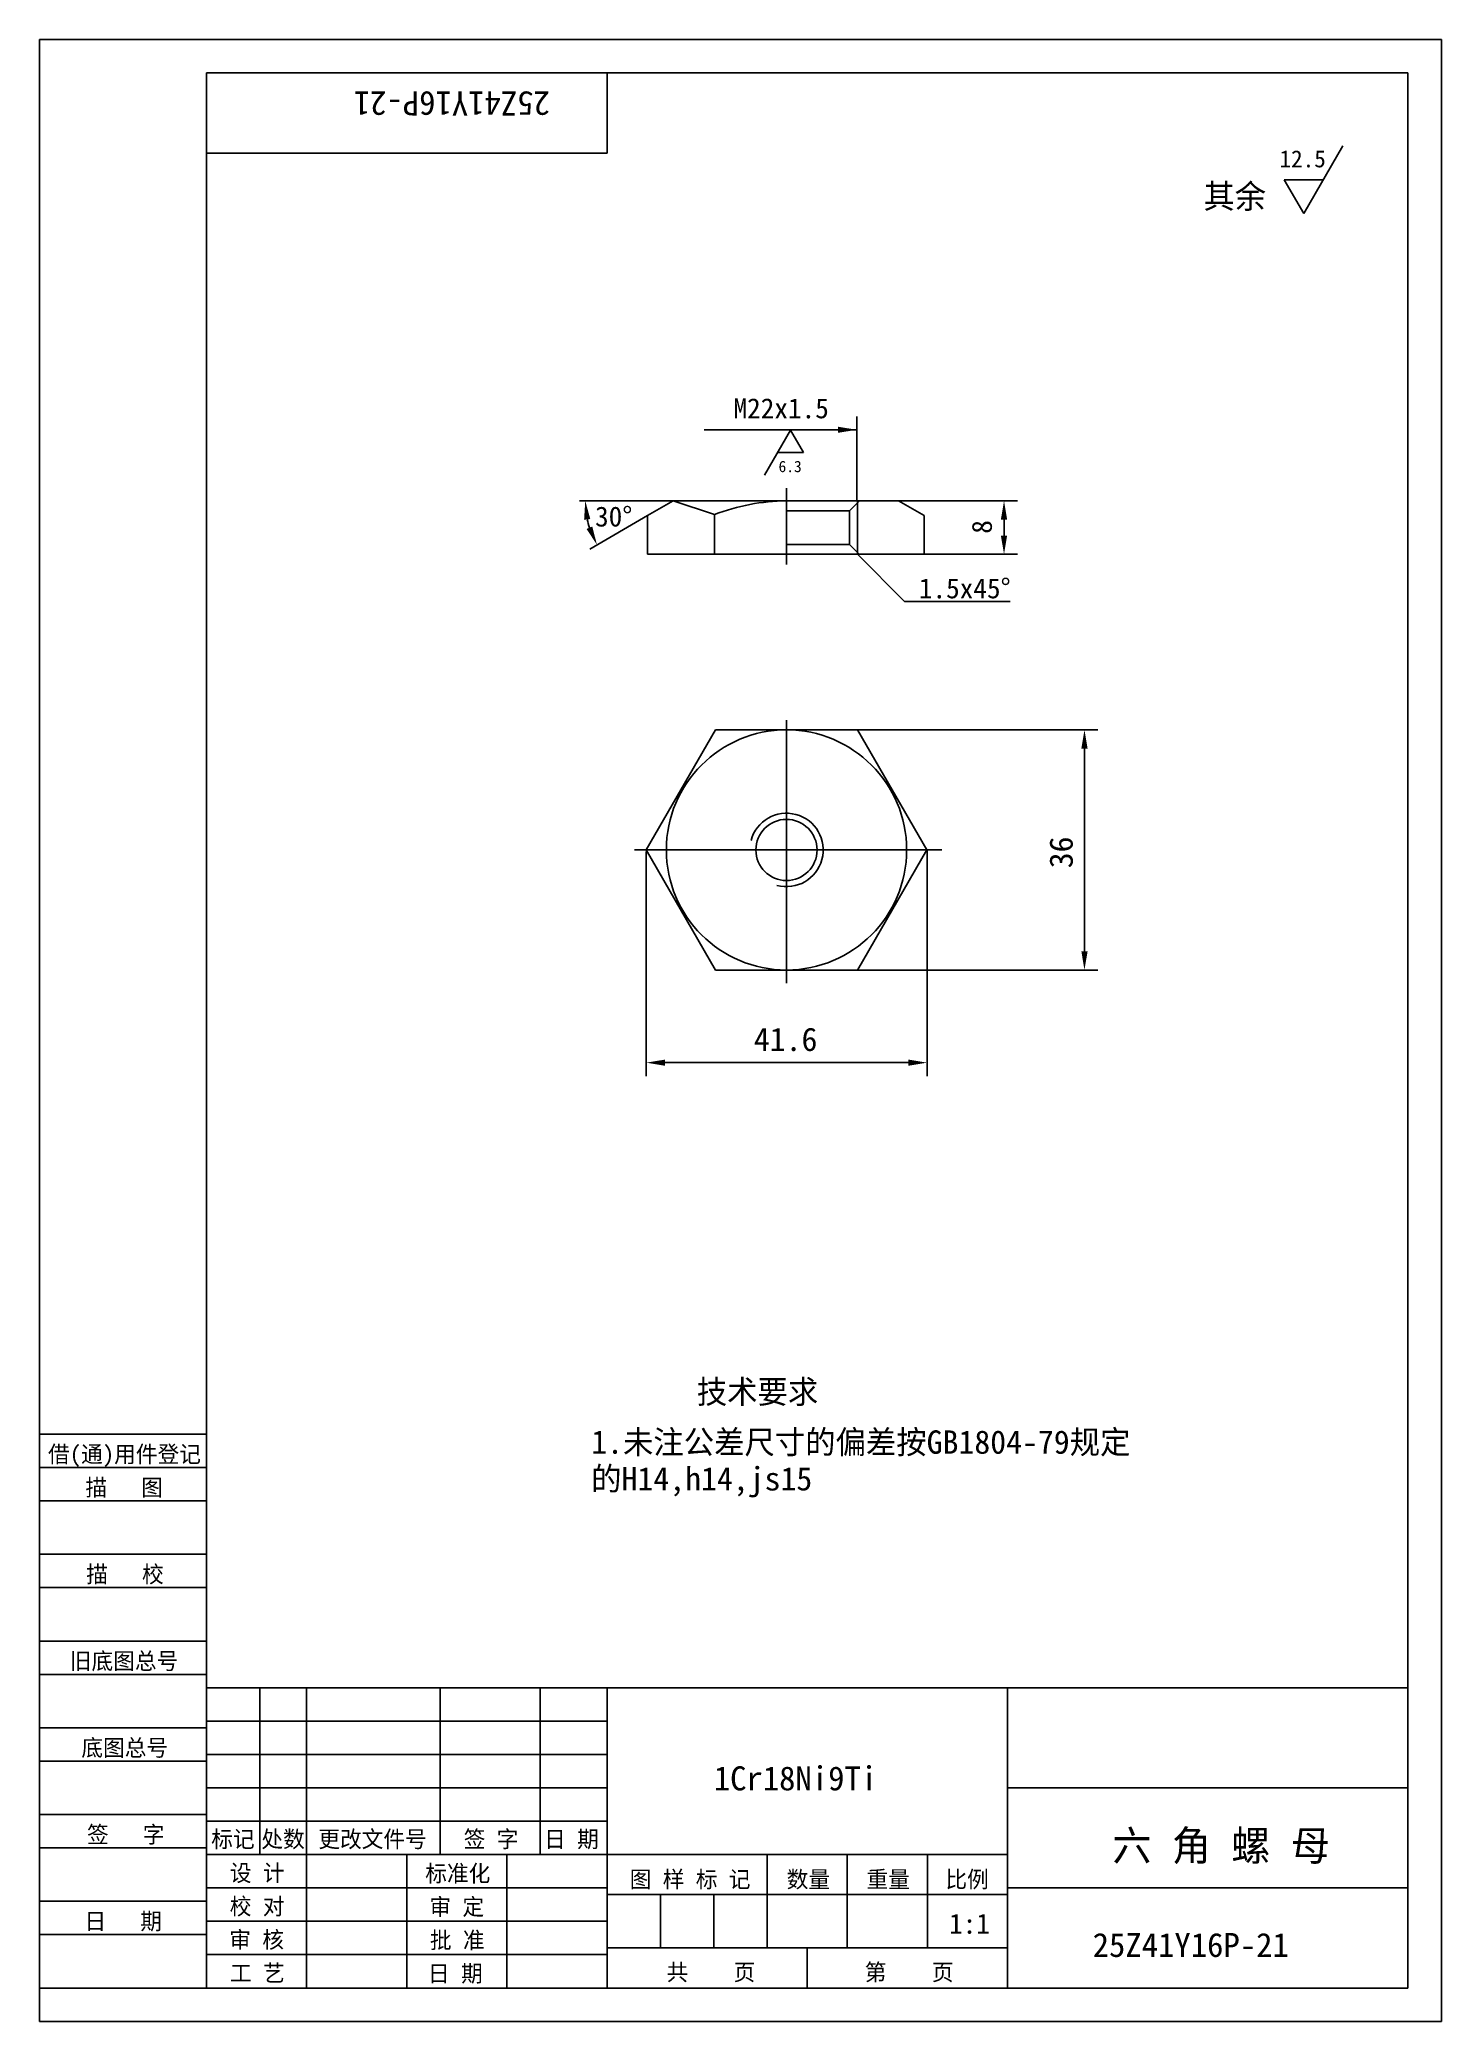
# Model space of a CAD drawing. Header units: metres. Extents: x 0 to 210, y 0 to 297.
import ezdxf

# ---------------------------------------------------------------- set-up
doc = ezdxf.new("R2010")
doc.units = ezdxf.units.M
for name, color, linetype in [('C', 6, 'Continuous'), ('D', 1, 'Continuous'), ('FL', 5, 'Continuous'), ('T', 7, 'Continuous'), ('TL', 4, 'Continuous')]:
    doc.layers.add(name, color=color, linetype=linetype)

# ---------------------------------------------------------------- blocks, each defined once
blk = doc.blocks.new('TUKUN4')
at = {"layer": 'FL'}
for p, q in [((0, 297), (0, 0)), ((210, 297), (0, 297)), ((210, 0), (210, 297)), ((0, 78), (25, 78)), ((0, 70), (25, 70)), ((0, 65), (25, 65)), ((0, 57), (25, 57)), ((0, 52), (25, 52)), ((33, 25), (33, 50)), ((40, 5), (40, 50)), ((60, 25), (60, 50)), ((75, 25), (75, 50)), ((25, 45), (85, 45)), ((0, 44), (25, 44)), ((0, 39), (25, 39)), ((25, 40), (85, 40)), ((25, 35), (85, 35)), ((0, 31), (25, 31)), ((25, 30), (85, 30)), ((0, 26), (25, 26)), ((70, 5), (70, 25)), ((0, 18), (25, 18)), ((25, 20), (85, 20)), ((25, 15), (85, 15)), ((0, 13), (25, 13)), ((25, 10), (85, 10)), ((0, 0), (210, 0))]:
    blk.add_line(p, q, dxfattribs=at)
at = {"layer": 'TL'}
for p, q in [((25, 5), (25, 292)), ((205, 292), (25, 292)), ((85, 292), (85, 280)), ((205, 5), (205, 292)), ((85, 280), (25, 280)), ((0, 88), (25, 88)), ((0, 83), (25, 83)), ((205, 50), (25, 50)), ((85, 5), (85, 50)), ((145, 5), (145, 50)), ((205, 35), (145, 35)), ((145, 25), (25, 25)), ((55, 5), (55, 25)), ((109, 11), (109, 25)), ((121, 11), (121, 25)), ((133, 11), (133, 25)), ((85, 19), (145, 19)), ((93, 11), (93, 19)), ((101, 11), (101, 19)), ((205, 20), (145, 20)), ((145, 11), (85, 11)), ((115, 5), (115, 11)), ((0, 5), (205, 5))]:
    blk.add_line(p, q, dxfattribs=at)
at = {"layer": 'T'}
for s, p in [('借(通)用件登记', (1.26, 83.76)), ('描   图', (6.86, 78.76)), ('描   校', (6.98, 65.76)), ('旧底图总号', (4.52, 52.76)), ('底图总号', (6.25, 39.76)), ('签   字', (7.1, 26.76)), ('标记', (25.71, 26.07)), ('处数', (33.22, 26.07)), ('更改文件号', (41.75, 26.07)), ('签 字', (63.53, 26.07)), ('日 期', (75.57, 26.07)), ('设 计', (28.5, 20.99)), ('标准化', (57.77, 20.93)), ('图 样 标 记', (88.4, 20.04)), ('数量', (111.92, 20.04)), ('重量', (123.88, 20.04)), ('比例', (135.7, 20.04)), ('校 对', (28.48, 15.99)), ('审 定', (58.39, 15.93)), ('日   期', (6.72, 13.76)), ('审 核', (28.41, 10.99)), ('批 准', (58.46, 10.93)), ('共    页', (93.91, 6.13)), ('第    页', (123.62, 6.13)), ('工 艺', (28.52, 5.99)), ('日 期', (58.18, 5.93))]:
    blk.add_text(s, height=2.5, dxfattribs=at).set_placement(p)

msp = doc.modelspace()

# ---------------------------------------------------------------- linework, layer by layer
at = {"layer": 'C'}
for p, q in [((111.89, 229.79), (111.89, 218.34)), ((111.89, 191.11), (111.89, 195)), ((111.89, 175.28), (111.89, 191.11)), ((111.89, 182.76), (111.89, 168.36)), ((90.54, 175.56), (89.12, 175.56)), ((90.54, 175.56), (131.42, 175.56)), ((104.69, 175.56), (119.09, 175.56)), ((111.89, 175.28), (111.89, 159.23)), ((131.42, 175.56), (135.15, 175.56)), ((111.89, 159.23), (111.89, 155.61))]:
    msp.add_line(p, q, dxfattribs=at)
at = {"layer": 'D'}
for p, q in [((195.24, 281.08), (189.39, 270.94)), ((186.46, 276.01), (192.32, 276.01)), ((189.39, 270.94), (186.46, 276.01)), ((104.57, 238.53), (99.54, 238.53)), ((104.57, 238.53), (122.43, 238.53)), ((108.58, 231.73), (112.48, 238.49)), ((112.48, 238.49), (114.43, 235.11)), ((122.43, 227.78), (122.43, 240.53)), ((114.43, 235.11), (110.53, 235.11)), ((94.97, 227.88), (80.88, 227.88)), ((122.52, 227.8), (122.52, 219.86)), ((128.68, 227.88), (146.48, 227.88)), ((91.09, 225.66), (82.43, 220.66)), ((144.48, 225.08), (144.48, 222.68)), ((122.52, 219.88), (129.59, 212.81)), ((132.52, 219.88), (146.48, 219.88)), ((129.59, 212.81), (145.39, 212.81)), ((122.52, 193.56), (158.53, 193.56)), ((156.53, 190.76), (156.53, 160.36)), ((90.89, 175.35), (90.89, 141.68)), ((132.95, 175.52), (132.95, 141.68)), ((122.52, 157.56), (158.53, 157.56)), ((93.69, 143.68), (130.15, 143.68))]:
    msp.add_line(p, q, dxfattribs=at)
msp.add_arc((94.93, 227.88), 13.19, 192.19, 197.81, dxfattribs=at)
for points in [[(119.63, 238.98), (122.43, 238.53), (119.63, 238.08)], [(81.57, 225.05), (82.5, 225.15), (81.74, 227.88)], [(144.01, 225.08), (144.95, 225.08), (144.48, 227.88)], [(82.79, 224.03), (81.94, 223.66), (83.5, 221.28)], [(144.01, 222.68), (144.95, 222.68), (144.48, 219.88)], [(156.07, 190.76), (157, 190.76), (156.53, 193.56)], [(156.07, 160.36), (157, 160.36), (156.53, 157.56)], [(93.69, 144.14), (93.69, 143.21), (90.89, 143.68)], [(130.15, 144.14), (130.15, 143.21), (132.95, 143.68)]]:
    msp.add_solid(points, dxfattribs=at)
at = {"layer": 'FL'}
msp.add_arc((111.89, 175.56), 5.5, 255, 165, dxfattribs=at)
at = {"layer": 'TL'}
for p, q in [((91.09, 225.66), (94.93, 227.88)), ((101.1, 225.82), (94.93, 227.89)), ((94.93, 227.88), (111.89, 227.88)), ((101.1, 219.93), (101.1, 225.82)), ((122.52, 227.88), (111.72, 227.88)), ((121.33, 226.36), (111.8, 226.36)), ((121.33, 226.36), (122.83, 227.86)), ((121.33, 221.36), (121.33, 226.36)), ((128.68, 227.88), (122.52, 227.88)), ((132.52, 225.66), (128.68, 227.88)), ((91.09, 224.68), (91.09, 225.66)), ((91.09, 219.88), (91.09, 224.68)), ((132.52, 224.68), (132.52, 225.66)), ((132.52, 219.88), (132.52, 224.68)), ((111.89, 219.88), (91.09, 219.88)), ((111.72, 219.88), (122.52, 219.88)), ((121.33, 221.36), (111.8, 221.36)), ((122.83, 219.86), (121.33, 221.36)), ((122.52, 219.88), (132.52, 219.88)), ((90.86, 175.56), (101.25, 193.56)), ((111.89, 193.56), (101.25, 193.56)), ((111.89, 193.56), (122.52, 193.56)), ((132.91, 175.56), (122.52, 193.56)), ((90.86, 175.56), (101.25, 157.56)), ((132.91, 175.56), (122.52, 157.56)), ((111.89, 157.56), (101.25, 157.56)), ((111.89, 157.56), (122.52, 157.56))]:
    msp.add_line(p, q, dxfattribs=at)
for points in [[(111.89, 227.88, 0.09), (101.1, 225.82, 0.09)], [(116.47, 175.56, 1), (107.3, 175.56, 1), (116.47, 175.56, 1)]]:
    msp.add_lwpolyline(points, format="xyb", dxfattribs=at)
msp.add_circle((111.89, 175.56), 18, dxfattribs=at)

# ---------------------------------------------------------------- block references
at = {"layer": 'D'}
msp.add_blockref('TUKUN4', (0, 0), dxfattribs=at)

# ---------------------------------------------------------------- texts
for s, height, rotation, p in [('25Z41Y16P-21', 3.6, 180, (76.45, 289.23)), ('8', 3, 90, (142.66, 222.95)), ('36', 3.5, 90, (154.78, 172.81))]:
    msp.add_text(s, height=height, rotation=rotation, dxfattribs=at).set_placement(p)
for s, height, p in [('12.5', 2.55, (185.75, 277.86)), ('其余', 3.6, (174.37, 271.72)), ('M22x1.5', 3, (103.95, 240.25)), ('6.3', 1.7, (110.7, 232.18)), ('30%%D', 3, (83.21, 224.03)), ('1.5x45%%d', 3, (131.72, 213.27)), ('41.6', 3.5, (107, 145.43)), ('技术要求', 3.5, (98.45, 92.61)), ('1.未注公差尺寸的偏差按GB1804-79规定', 3.5, (82.63, 85.07)), ('的H14,h14,js15', 3.5, (82.63, 79.57)), ('1Cr18Ni9Ti', 3.6, (100.99, 34.62)), ('六 角 螺 母', 4.5, (160.71, 24.09)), ('1:1', 3, (136.25, 13.14)), ('25Z41Y16P-21', 3.6, (157.76, 9.65))]:
    msp.add_text(s, height=height, dxfattribs=at).set_placement(p)

doc.saveas('drawing.dxf')
